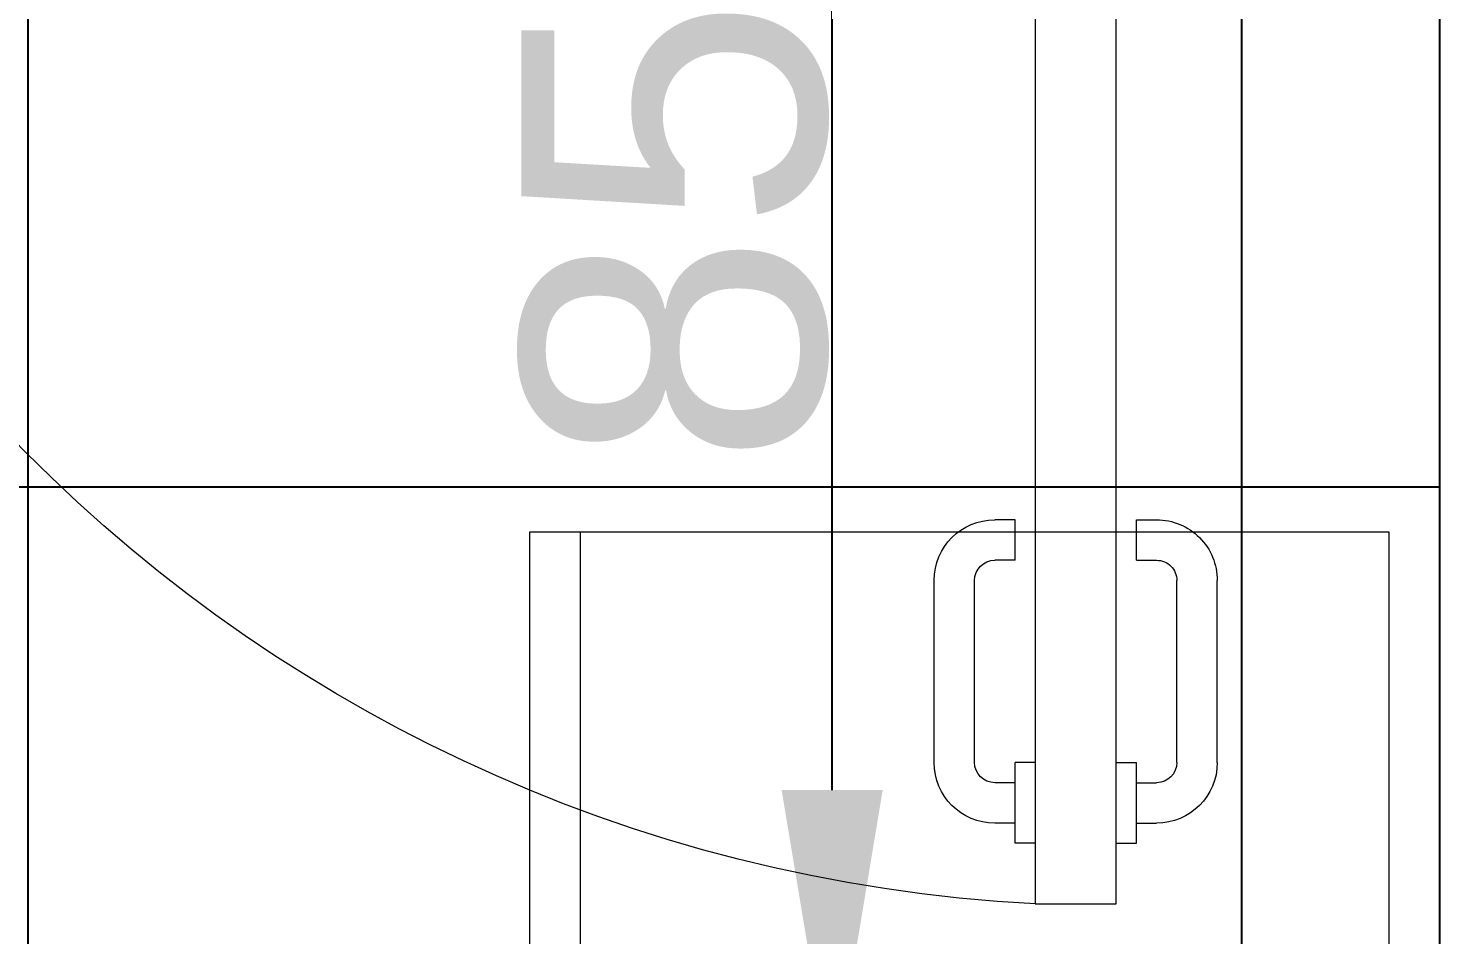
# Model space of a CAD drawing. Header units: inches. Extents: x -12418 to 57169, y -29325 to 19878.
# Drawn here: x 8400 to 9098, y -5622 to -5173 of the extents above; entities that cross this region are included whole.
import ezdxf

# ---------------------------------------------------------------- set-up
doc = ezdxf.new("R2010")
doc.units = ezdxf.units.IN
doc.header["$LTSCALE"] = 25
doc.header["$MEASUREMENT"] = 0
doc.header["$PDMODE"] = 3
doc.layers.get('0').update_dxf_attribs({"color": 8})
doc.layers.get('Defpoints').update_dxf_attribs({"color": 8})
doc.layers.add('00-Ground Floor$0$False Ceiling', color=251, linetype='Continuous')
for name, color, linetype, lineweight in [('00-Ground Floor$0$LOADING', 253, 'Continuous', 5), ('00-Ground Floor$0$Walls', 251, 'Continuous', 5), ('00-Ground Floor$0$Wooden Joinery', 251, 'Continuous', 5), ('E-DIM', 6, 'Continuous', 18)]:
    doc.layers.add(name, color=color, linetype=linetype, lineweight=lineweight)
doc.styles.get("Standard").update_dxf_attribs({"font": 'arial.ttf'})
doc.dimstyles.get("Standard").update_dxf_attribs({"dimtxt": 150, "dimasz": 150, "dimexe": 0.18, "dimexo": 0.0625, "dimgap": 1, "dimtad": 1, "dimdec": 0, "dimlfac": 0.1, "dimzin": 0, "dimdsep": 46, "dimtxsty": 'Standard', "dimcen": 0.09, "dimclrd": 256, "dimclrt": 7, "dimadec": 0, "dimazin": 0, "dimtfac": 1, "dimtdec": 0, "dimtofl": 0, "dimtmove": 0, "dimatfit": 3, "dimfxl": 1, "dimtolj": 1, "dimtzin": 0, "dimarcsym": 0})

# ---------------------------------------------------------------- blocks, each defined once
blk = doc.blocks.new('00-Ground Floor$0$GF21032-P')
for p, q in [((-0.4, 0.425), (-0.4, 0)), ((0.4, 0.425), (-0.4, 0.425)), ((-0.4, 0.025), (0.4, 0.025)), ((-0.4, 0), (0.4, 0))]:
    blk.add_line(p, q)
blk = doc.blocks.new('00-Ground Floor$0$A$C72370EFE')
at = {"layer": '00-Ground Floor$0$Wooden Joinery'}
for p, q in [((-0.01, -0.03), (-0.01, -0.07)), ((0, -0.03), (-0.01, -0.03)), ((0.04, -0.03), (0.05, -0.03)), ((0.05, -0.03), (0.05, -0.07)), ((-0.01, -0.04), (-0.02, -0.04)), ((0.05, -0.04), (0.06, -0.04)), ((-0.01, -0.06), (-0.02, -0.06)), ((0.05, -0.06), (0.06, -0.06)), ((-0.05, -0.07), (-0.05, -0.16)), ((-0.03, -0.07), (-0.03, -0.16)), ((0, -0.07), (-0.01, -0.07)), ((0.04, -0.07), (0.05, -0.07)), ((0.07, -0.07), (0.07, -0.16)), ((0.09, -0.07), (0.09, -0.16)), ((-0.01, -0.17), (-0.02, -0.17)), ((-0.01, -0.17), (-0.01, -0.19)), ((0.05, -0.17), (0.06, -0.17)), ((0.05, -0.17), (0.05, -0.19)), ((-0.01, -0.19), (-0.02, -0.19)), ((0.05, -0.19), (0.06, -0.19))]:
    blk.add_line(p, q, dxfattribs=at)
for centre, radius, start, end in [((-0.02, -0.07), 0.03, 90, 180), ((0.06, -0.07), 0.03, 0, 90), ((-0.02, -0.07), 0.01, 90, 180), ((0.06, -0.07), 0.01, 0, 90), ((-0.02, -0.16), 0.03, 180, 270), ((-0.02, -0.16), 0.01, 180, 270), ((0.06, -0.16), 0.01, 270, 0), ((0.06, -0.16), 0.03, 270, 0)]:
    blk.add_arc(centre, radius, start, end, dxfattribs=at)
blk = doc.blocks.new('00-Ground Floor$0$A$C5FCA3E6B')
at = {"layer": '00-Ground Floor$0$Wooden Joinery'}
blk.add_lwpolyline([(120.01, 758.94), (120.01, 0), (80, 0), (80, 758.94)], close=True, dxfattribs=at)
blk.add_arc((80, 758.94), 759.99, 273.01713, 0, dxfattribs=at)
at = {"layer": '00-Ground Floor$0$Wooden Joinery', "xscale": 999.9999999998854, "yscale": 999.9999999998854, "zscale": 999.9999999998854, "rotation": 180}
blk.add_blockref('00-Ground Floor$0$A$C72370EFE', (120.01, 0), dxfattribs=at)
blk = doc.blocks.new('00-Ground Floor$0$A$Ce9e1c4c3')
at = {"layer": '00-Ground Floor$0$False Ceiling', "color": 254, "linetype": 'Continuous'}
for p, q in [((-91600, -6247.43), (-91600, -4854.6)), ((-91000, -6247.43), (-91000, -4854.6)), ((-94542.07, -5400), (-90902.07, -5400))]:
    blk.add_line(p, q, dxfattribs=at)
at = {"layer": '00-Ground Floor$0$False Ceiling', "color": 254}
blk.add_line((-90902.07, -6247.43, 0), (-90902.07, -4854.6, 0), dxfattribs=at)
blk = doc.blocks.new('00-Ground Floor')
at = {"layer": '00-Ground Floor$0$Walls'}
blk.add_line((9097.93, -6247.43, 0), (9097.93, -4847.43, 0), dxfattribs=at)
at = {"layer": '00-Ground Floor$0$False Ceiling', "color": 254}
blk.add_blockref('00-Ground Floor$0$A$Ce9e1c4c3', (100000, 0), dxfattribs=at)
at = {"layer": '00-Ground Floor$0$LOADING', "xscale": 1000, "yscale": 1000, "zscale": 1000, "rotation": 270.0000000001745}
blk.add_blockref('00-Ground Floor$0$GF21032-P', (8647.93, -5822.43, 0), dxfattribs=at)
at = {"layer": '00-Ground Floor$0$Wooden Joinery', "xscale": -1}
blk.add_blockref('00-Ground Floor$0$A$C5FCA3E6B', (9017.93, -5606.37, 0), dxfattribs=at)
blk = doc.blocks.new('*D387')
at = {"layer": 'Defpoints', "color": 0, "transparency": 16777216}
for p in [(8097.93, -4847.43, 0), (8797.5, -4847.43), (8100, -5700)]:
    blk.add_point(p, dxfattribs=at)
at = {"layer": 'E-DIM', "color": 0, "lineweight": -2, "transparency": 16777216}
for p, q in [((8097.99, -4847.43), (8797.68, -4847.43)), ((8100.06, -5700), (8797.68, -5700))]:
    blk.add_line(p, q, dxfattribs=at)
at = {"layer": 'E-DIM', "lineweight": -2, "transparency": 16777216}
blk.add_line((8797.5, -5550), (8797.5, -4997.43), dxfattribs=at)
at = {"layer": 'E-DIM', "transparency": 16777216}
for points in [[(8772.5, -4997.43), (8822.5, -4997.43), (8797.5, -4847.43)], [(8772.5, -5550), (8822.5, -5550), (8797.5, -5700)]]:
    blk.add_solid(points, dxfattribs=at)
at = {"layer": 'E-DIM', "color": 7, "transparency": 16777216, "insert": (8719.92, -5273.71), "char_height": 150, "attachment_point": 5, "rotation": 90}
blk.add_mtext('\\A1;85', dxfattribs=at)
blk = doc.blocks.new('*D388')
at = {"layer": 'Defpoints', "color": 0, "transparency": 16777216}
for p in [(9097.93, -4688.51), (8097.93, -5400), (9097.93, -5400)]:
    blk.add_point(p, dxfattribs=at)
at = {"layer": 'E-DIM', "color": 0, "lineweight": -2, "transparency": 16777216}
for p, q in [((8097.93, -5399.94), (8097.93, -4688.33)), ((9097.93, -5399.94), (9097.93, -4688.33))]:
    blk.add_line(p, q, dxfattribs=at)
at = {"layer": 'E-DIM', "lineweight": -2, "transparency": 16777216}
blk.add_line((8247.93, -4688.51), (8947.93, -4688.51), dxfattribs=at)
at = {"layer": 'E-DIM', "transparency": 16777216}
for points in [[(8247.93, -4663.51), (8247.93, -4713.51), (8097.93, -4688.51)], [(8947.93, -4663.51), (8947.93, -4713.51), (9097.93, -4688.51)]]:
    blk.add_solid(points, dxfattribs=at)
at = {"layer": 'E-DIM', "color": 7, "transparency": 16777216, "insert": (8597.93, -4610.93), "char_height": 150, "attachment_point": 5}
blk.add_mtext('\\A1;100', dxfattribs=at)

msp = doc.modelspace()

# ---------------------------------------------------------------- block references
msp.add_blockref('00-Ground Floor', (0, 0))

# ---------------------------------------------------------------- dimensions: what is measured, and where the dimension line sits
at = {"layer": 'E-DIM'}
dim = msp.add_linear_dim(base=(9097.93, -4688.51), p1=(8097.93, -5400), p2=(9097.93, -5400), dimstyle='Standard', dxfattribs=at)
dim.commit()
dim.dimension.update_dxf_attribs({"geometry": '*D388', "text_midpoint": (8597.93, -4610.93)})
dim = msp.add_linear_dim(base=(8797.5, -4847.43), p1=(8100, -5700), p2=(8097.93, -4847.43, 0), angle=90, dimstyle='Standard', dxfattribs=at)
dim.commit()
dim.dimension.update_dxf_attribs({"geometry": '*D387', "text_midpoint": (8719.92, -5273.71)})

doc.saveas('drawing.dxf')
